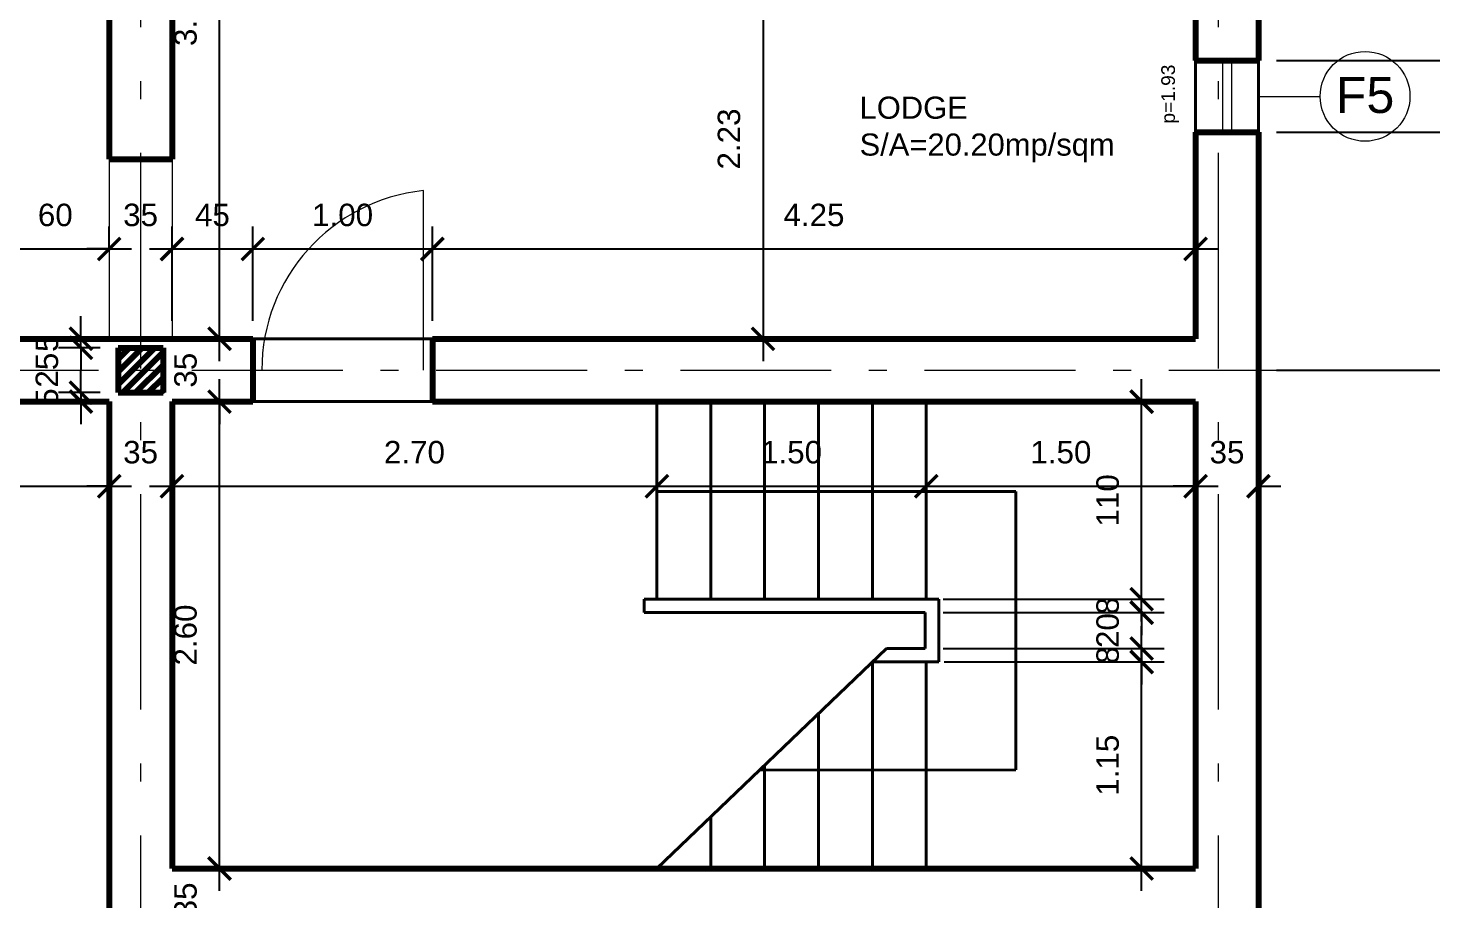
# Model space of a CAD drawing. Header units: inches. Extents: x 12.8 to 66.6, y 2.1 to 46.7.
# Drawn here: x 54.24 to 62.06, y 36.32 to 41.18 of the extents above; entities that cross this region are included whole.
import ezdxf

# ---------------------------------------------------------------- set-up
doc = ezdxf.new("R2010")
doc.units = ezdxf.units.IN
doc.header["$MEASUREMENT"] = 0
doc.linetypes.add('ACAD_ISO10W100', pattern=[18, 12, -3, 0, -3])
for name, color, linetype, lineweight in [('axes', 40, 'ACAD_ISO10W100', 20), ('cote', 252, 'Continuous', 20), ('stairs', 10, 'Continuous', 40), ('walls', 160, 'Continuous', 80), ('windows ext', 151, 'Continuous', 40), ('windows&doors', 80, 'Continuous', 20)]:
    doc.layers.add(name, color=color, linetype=linetype, lineweight=lineweight)
doc.styles.get("Standard").update_dxf_attribs({"font": 'arial.ttf'})
doc.dimstyles.new('1_50_centimeters', dxfattribs={"dimscale": 50, "dimtxt": 0.0025, "dimasz": 0.0025, "dimexe": 0.0025, "dimexo": 0.002, "dimgap": 0.0025, "dimtad": 1, "dimdec": 0, "dimlfac": 100, "dimzin": 0, "dimdsep": 46, "dimtxsty": 'Standard', "dimblk": 'ARCHTICK', "dimcen": 0.002, "dimdle": 0.0025, "dimadec": 0, "dimazin": 0, "dimtfac": 1, "dimtdec": 0, "dimtix": 1, "dimtofl": 0, "dimtmove": 0, "dimatfit": 3, "dimldrblk": 'ARCHTICK', "dimfxl": 1, "dimfxlon": 1, "dimtolj": 1, "dimtzin": 0, "dimarcsym": 0})
doc.dimstyles.new('1_50_meters', dxfattribs={"dimscale": 50, "dimtxt": 0.0025, "dimasz": 0.0025, "dimexe": 0.0025, "dimexo": 0.002, "dimgap": 0.0025, "dimtad": 1, "dimzin": 0, "dimdsep": 46, "dimtxsty": 'Standard', "dimblk": 'ARCHTICK', "dimcen": 0.002, "dimdle": 0.0025, "dimadec": 0, "dimazin": 0, "dimtfac": 1, "dimtofl": 0, "dimtmove": 0, "dimatfit": 3, "dimldrblk": 'ARCHTICK', "dimfxl": 1, "dimfxlon": 1, "dimtolj": 1, "dimtzin": 0, "dimarcsym": 0})

# ---------------------------------------------------------------- blocks, each defined once
blk = doc.blocks.new('_ArchTick')
at = {"color": 0, "linetype": 'ByBlock', "const_width": 0.15}
blk.add_lwpolyline([(-0.5, -0.5), (0.5, 0.5)], dxfattribs=at)
blk = doc.blocks.new('*D658')
at = {"layer": 'cote', "color": 0, "lineweight": -2, "ltscale": 0.1, "transparency": 16777216}
for p, q in [((63.0926, 43.5243), (63.0926, 36.0243)), ((61.196, 43.3993), (63.2176, 43.3993)), ((61.196, 36.1493), (63.2176, 36.1493))]:
    blk.add_line(p, q, dxfattribs=at)
at = {"layer": 'Defpoints', "color": 0, "ltscale": 0.1, "transparency": 16777216}
for p in [(61.096, 43.3993), (61.096, 36.1493), (63.0926, 36.1493)]:
    blk.add_point(p, dxfattribs=at)
at = {"layer": 'cote', "color": 0, "lineweight": -2, "ltscale": 0.1, "transparency": 16777216, "xscale": 0.125, "yscale": 0.125, "zscale": 0.125}
for p, rotation in [((63.0926, 43.3993), 90), ((63.0926, 36.1493), 270)]:
    blk.add_blockref('_ArchTick', p, dxfattribs=dict(at, rotation=rotation))
at = {"layer": 'cote', "color": 0, "ltscale": 0.1, "transparency": 16777216, "insert": (62.9038, 39.7743), "char_height": 0.125, "attachment_point": 5, "rotation": 90}
blk.add_mtext('\\A1;7.25', dxfattribs=at)
blk = doc.blocks.new('*D614')
at = {"layer": 'cote', "color": 0, "lineweight": -2, "ltscale": 0.1, "transparency": 16777216}
for p, q in [((62.7851, 39.3993), (62.7851, 35.2493)), ((61.196, 39.2743), (62.9101, 39.2743)), ((61.196, 35.3743), (62.9101, 35.3743))]:
    blk.add_line(p, q, dxfattribs=at)
at = {"layer": 'Defpoints', "color": 0, "ltscale": 0.1, "transparency": 16777216}
for p in [(61.096, 39.2743), (61.096, 35.3743), (62.7851, 35.3743)]:
    blk.add_point(p, dxfattribs=at)
at = {"layer": 'cote', "color": 0, "lineweight": -2, "ltscale": 0.1, "transparency": 16777216, "xscale": 0.125, "yscale": 0.125, "zscale": 0.125}
for p, rotation in [((62.7851, 39.2743), 90), ((62.7851, 35.3743), 270)]:
    blk.add_blockref('_ArchTick', p, dxfattribs=dict(at, rotation=rotation))
at = {"layer": 'cote', "color": 0, "ltscale": 0.1, "transparency": 16777216, "insert": (62.5962, 37.3243), "char_height": 0.125, "attachment_point": 5, "rotation": 90}
blk.add_mtext('\\A1;3.90', dxfattribs=at)
blk = doc.blocks.new('*D662')
at = {"layer": 'cote', "color": 0, "lineweight": -2, "ltscale": 0.1, "transparency": 16777216}
for p, q in [((62.496, 42.6243), (62.496, 40.8743)), ((61.196, 42.4993), (62.621, 42.4993)), ((61.196, 40.9993), (62.621, 40.9993))]:
    blk.add_line(p, q, dxfattribs=at)
at = {"layer": 'Defpoints', "color": 0, "ltscale": 0.1, "transparency": 16777216}
for p in [(61.096, 42.4993), (61.096, 40.9993), (62.496, 40.9993)]:
    blk.add_point(p, dxfattribs=at)
at = {"layer": 'cote', "color": 0, "lineweight": -2, "ltscale": 0.1, "transparency": 16777216, "xscale": 0.125, "yscale": 0.125, "zscale": 0.125}
for p, rotation in [((62.496, 42.4993), 90), ((62.496, 40.9993), 270)]:
    blk.add_blockref('_ArchTick', p, dxfattribs=dict(at, rotation=rotation))
at = {"layer": 'cote', "color": 0, "ltscale": 0.1, "transparency": 16777216, "insert": (62.3072, 41.7493), "char_height": 0.125, "attachment_point": 5, "rotation": 90}
blk.add_mtext('\\A1;1.50', dxfattribs=at)
blk = doc.blocks.new('*D663')
at = {"layer": 'cote', "color": 0, "lineweight": -2, "ltscale": 0.1, "transparency": 16777216}
for p, q in [((62.496, 40.9993), (62.496, 41.1243)), ((61.196, 40.9993), (62.621, 40.9993)), ((61.196, 40.5993), (62.621, 40.5993)), ((62.496, 40.5993), (62.496, 40.4743))]:
    blk.add_line(p, q, dxfattribs=at)
at = {"layer": 'Defpoints', "color": 0, "ltscale": 0.1, "transparency": 16777216}
for p in [(61.096, 40.9993), (61.096, 40.5993), (62.496, 40.5993)]:
    blk.add_point(p, dxfattribs=at)
at = {"layer": 'cote', "color": 0, "lineweight": -2, "ltscale": 0.1, "transparency": 16777216, "xscale": 0.125, "yscale": 0.125, "zscale": 0.125}
for p, rotation in [((62.496, 40.9993), 270), ((62.496, 40.5993), 90)]:
    blk.add_blockref('_ArchTick', p, dxfattribs=dict(at, rotation=rotation))
at = {"layer": 'cote', "color": 0, "ltscale": 0.1, "transparency": 16777216, "char_height": 0.125, "attachment_point": 5, "rotation": 90}
for s, insert in [('\\A1;40', (62.3072, 40.7993)), ('\\A1;20', (62.6848, 40.7993))]:
    blk.add_mtext(s, dxfattribs=dict(at, insert=insert))
blk = doc.blocks.new('*D664')
at = {"layer": 'cote', "color": 0, "lineweight": -2, "ltscale": 0.1, "transparency": 16777216}
for p, q in [((62.4893, 40.7243), (62.4893, 36.0243)), ((61.196, 40.5993), (62.6143, 40.5993)), ((61.196, 36.1493), (62.6143, 36.1493))]:
    blk.add_line(p, q, dxfattribs=at)
at = {"layer": 'Defpoints', "color": 0, "ltscale": 0.1, "transparency": 16777216}
for p in [(61.096, 40.5993), (61.096, 36.1493), (62.4893, 36.1493)]:
    blk.add_point(p, dxfattribs=at)
at = {"layer": 'cote', "color": 0, "lineweight": -2, "ltscale": 0.1, "transparency": 16777216, "xscale": 0.125, "yscale": 0.125, "zscale": 0.125}
for p, rotation in [((62.4893, 40.5993), 90), ((62.4893, 36.1493), 270)]:
    blk.add_blockref('_ArchTick', p, dxfattribs=dict(at, rotation=rotation))
at = {"layer": 'cote', "color": 0, "ltscale": 0.1, "transparency": 16777216, "insert": (62.3007, 38.3743), "char_height": 0.125, "attachment_point": 5, "rotation": 90}
blk.add_mtext('\\A1;4.45', dxfattribs=at)
blk = doc.blocks.new('*D616')
at = {"layer": 'cote', "color": 0, "lineweight": -2, "ltscale": 0.1, "transparency": 16777216}
for p, q in [((62.796, 43.2993), (62.796, 39.1493)), ((61.196, 43.1743), (62.921, 43.1743)), ((61.196, 39.2743), (62.921, 39.2743))]:
    blk.add_line(p, q, dxfattribs=at)
at = {"layer": 'Defpoints', "color": 0, "ltscale": 0.1, "transparency": 16777216}
for p in [(61.096, 43.1743), (61.096, 39.2743), (62.796, 39.2743)]:
    blk.add_point(p, dxfattribs=at)
at = {"layer": 'cote', "color": 0, "lineweight": -2, "ltscale": 0.1, "transparency": 16777216, "xscale": 0.125, "yscale": 0.125, "zscale": 0.125}
for p, rotation in [((62.796, 43.1743), 90), ((62.796, 39.2743), 270)]:
    blk.add_blockref('_ArchTick', p, dxfattribs=dict(at, rotation=rotation))
at = {"layer": 'cote', "color": 0, "ltscale": 0.1, "transparency": 16777216, "insert": (62.6071, 41.2243), "char_height": 0.125, "attachment_point": 5, "rotation": 90}
blk.add_mtext('\\A1;3.90', dxfattribs=at)
blk = doc.blocks.new('*D624')
at = {"layer": 'cote', "color": 0, "lineweight": -2, "ltscale": 0.1, "transparency": 16777216}
for p, q in [((54.096, 39.9493), (54.096, 40.0743)), ((54.696, 39.9493), (54.696, 40.0743)), ((53.971, 39.9493), (54.821, 39.9493))]:
    blk.add_line(p, q, dxfattribs=at)
at = {"layer": 'Defpoints', "color": 0, "ltscale": 0.1, "transparency": 16777216}
for p in [(54.096, 39.9418), (54.696, 39.9493), (54.696, 39.9493)]:
    blk.add_point(p, dxfattribs=at)
at = {"layer": 'cote', "color": 0, "lineweight": -2, "ltscale": 0.1, "transparency": 16777216, "xscale": 0.125, "yscale": 0.125, "zscale": 0.125, "rotation": 180}
blk.add_blockref('_ArchTick', (54.096, 39.9493), dxfattribs=at)
at = {"layer": 'cote', "color": 0, "lineweight": -2, "ltscale": 0.1, "transparency": 16777216, "xscale": 0.125, "yscale": 0.125, "zscale": 0.125}
blk.add_blockref('_ArchTick', (54.696, 39.9493), dxfattribs=at)
at = {"layer": 'cote', "color": 0, "ltscale": 0.1, "transparency": 16777216, "insert": (54.396, 40.1381), "char_height": 0.125, "attachment_point": 5}
blk.add_mtext('\\A1;60', dxfattribs=at)
blk = doc.blocks.new('*D625')
at = {"layer": 'cote', "color": 0, "lineweight": -2, "ltscale": 0.1, "transparency": 16777216}
for p, q in [((54.696, 39.9493), (54.696, 40.0743)), ((55.046, 39.9493), (55.046, 40.0743)), ((54.696, 39.9493), (54.571, 39.9493)), ((55.046, 39.9493), (55.171, 39.9493))]:
    blk.add_line(p, q, dxfattribs=at)
at = {"layer": 'Defpoints', "color": 0, "ltscale": 0.1, "transparency": 16777216}
for p in [(54.696, 39.9493), (55.046, 39.9493), (55.046, 39.9493)]:
    blk.add_point(p, dxfattribs=at)
at = {"layer": 'cote', "color": 0, "lineweight": -2, "ltscale": 0.1, "transparency": 16777216, "xscale": 0.125, "yscale": 0.125, "zscale": 0.125}
blk.add_blockref('_ArchTick', (54.696, 39.9493), dxfattribs=at)
at = {"layer": 'cote', "color": 0, "lineweight": -2, "ltscale": 0.1, "transparency": 16777216, "xscale": 0.125, "yscale": 0.125, "zscale": 0.125, "rotation": 180}
blk.add_blockref('_ArchTick', (55.046, 39.9493), dxfattribs=at)
at = {"layer": 'cote', "color": 0, "ltscale": 0.1, "transparency": 16777216, "insert": (54.871, 40.1382), "char_height": 0.125, "attachment_point": 5}
blk.add_mtext('\\A1;35', dxfattribs=at)
blk = doc.blocks.new('*D626')
at = {"layer": 'cote', "color": 0, "lineweight": -2, "ltscale": 0.1, "transparency": 16777216}
for p, q in [((55.046, 39.5493), (55.046, 40.0743)), ((55.496, 39.5493), (55.496, 40.0743)), ((54.921, 39.9493), (55.621, 39.9493))]:
    blk.add_line(p, q, dxfattribs=at)
at = {"layer": 'Defpoints', "color": 0, "ltscale": 0.1, "transparency": 16777216}
for p in [(55.496, 39.9493), (55.046, 39.4493), (55.496, 39.4493)]:
    blk.add_point(p, dxfattribs=at)
at = {"layer": 'cote', "color": 0, "lineweight": -2, "ltscale": 0.1, "transparency": 16777216, "xscale": 0.125, "yscale": 0.125, "zscale": 0.125, "rotation": 180}
blk.add_blockref('_ArchTick', (55.046, 39.9493), dxfattribs=at)
at = {"layer": 'cote', "color": 0, "lineweight": -2, "ltscale": 0.1, "transparency": 16777216, "xscale": 0.125, "yscale": 0.125, "zscale": 0.125}
blk.add_blockref('_ArchTick', (55.496, 39.9493), dxfattribs=at)
at = {"layer": 'cote', "color": 0, "ltscale": 0.1, "transparency": 16777216, "insert": (55.271, 40.1379), "char_height": 0.125, "attachment_point": 5}
blk.add_mtext('\\A1;45', dxfattribs=at)
blk = doc.blocks.new('*D627')
at = {"layer": 'cote', "color": 0, "lineweight": -2, "ltscale": 0.1, "transparency": 16777216}
for p, q in [((55.496, 39.5493), (55.496, 40.0743)), ((56.496, 39.5493), (56.496, 40.0743)), ((55.371, 39.9493), (56.621, 39.9493))]:
    blk.add_line(p, q, dxfattribs=at)
at = {"layer": 'Defpoints', "color": 0, "ltscale": 0.1, "transparency": 16777216}
for p in [(56.496, 39.9493), (55.496, 39.4493), (56.496, 39.4493)]:
    blk.add_point(p, dxfattribs=at)
at = {"layer": 'cote', "color": 0, "lineweight": -2, "ltscale": 0.1, "transparency": 16777216, "xscale": 0.125, "yscale": 0.125, "zscale": 0.125, "rotation": 180}
blk.add_blockref('_ArchTick', (55.496, 39.9493), dxfattribs=at)
at = {"layer": 'cote', "color": 0, "lineweight": -2, "ltscale": 0.1, "transparency": 16777216, "xscale": 0.125, "yscale": 0.125, "zscale": 0.125}
blk.add_blockref('_ArchTick', (56.496, 39.9493), dxfattribs=at)
at = {"layer": 'cote', "color": 0, "ltscale": 0.1, "transparency": 16777216, "insert": (55.996, 40.1381), "char_height": 0.125, "attachment_point": 5}
blk.add_mtext('\\A1;1.00', dxfattribs=at)
blk = doc.blocks.new('*D628')
at = {"layer": 'cote', "color": 0, "lineweight": -2, "ltscale": 0.1, "transparency": 16777216}
for p, q in [((56.496, 39.5493), (56.496, 40.0743)), ((60.746, 39.5493), (60.746, 40.0743)), ((56.371, 39.9493), (60.871, 39.9493))]:
    blk.add_line(p, q, dxfattribs=at)
at = {"layer": 'Defpoints', "color": 0, "ltscale": 0.1, "transparency": 16777216}
for p in [(60.746, 39.9493), (56.496, 39.4493), (60.746, 39.4493)]:
    blk.add_point(p, dxfattribs=at)
at = {"layer": 'cote', "color": 0, "lineweight": -2, "ltscale": 0.1, "transparency": 16777216, "xscale": 0.125, "yscale": 0.125, "zscale": 0.125, "rotation": 180}
blk.add_blockref('_ArchTick', (56.496, 39.9493), dxfattribs=at)
at = {"layer": 'cote', "color": 0, "lineweight": -2, "ltscale": 0.1, "transparency": 16777216, "xscale": 0.125, "yscale": 0.125, "zscale": 0.125}
blk.add_blockref('_ArchTick', (60.746, 39.9493), dxfattribs=at)
at = {"layer": 'cote', "color": 0, "ltscale": 0.1, "transparency": 16777216, "insert": (58.621, 40.1381), "char_height": 0.125, "attachment_point": 5}
blk.add_mtext('\\A1;4.25', dxfattribs=at)
blk = doc.blocks.new('*D631')
at = {"layer": 'cote', "color": 0, "lineweight": -2, "ltscale": 0.1, "transparency": 16777216}
for p, q in [((49.496, 38.628), (49.496, 38.753)), ((54.696, 38.628), (54.696, 38.753)), ((49.371, 38.628), (54.821, 38.628))]:
    blk.add_line(p, q, dxfattribs=at)
at = {"layer": 'Defpoints', "color": 0, "ltscale": 0.1, "transparency": 16777216}
for p in [(49.496, 38.628), (54.696, 38.628), (54.696, 38.628)]:
    blk.add_point(p, dxfattribs=at)
at = {"layer": 'cote', "color": 0, "lineweight": -2, "ltscale": 0.1, "transparency": 16777216, "xscale": 0.125, "yscale": 0.125, "zscale": 0.125, "rotation": 180}
blk.add_blockref('_ArchTick', (49.496, 38.628), dxfattribs=at)
at = {"layer": 'cote', "color": 0, "lineweight": -2, "ltscale": 0.1, "transparency": 16777216, "xscale": 0.125, "yscale": 0.125, "zscale": 0.125}
blk.add_blockref('_ArchTick', (54.696, 38.628), dxfattribs=at)
at = {"layer": 'cote', "color": 0, "ltscale": 0.1, "transparency": 16777216, "insert": (52.096, 38.8169), "char_height": 0.125, "attachment_point": 5}
blk.add_mtext('\\A1;5.20', dxfattribs=at)
blk = doc.blocks.new('*D632')
at = {"layer": 'cote', "color": 0, "lineweight": -2, "ltscale": 0.1, "transparency": 16777216}
for p, q in [((54.696, 38.628), (54.696, 38.753)), ((55.046, 38.628), (55.046, 38.753)), ((54.696, 38.628), (54.571, 38.628)), ((55.046, 38.628), (55.171, 38.628))]:
    blk.add_line(p, q, dxfattribs=at)
at = {"layer": 'Defpoints', "color": 0, "ltscale": 0.1, "transparency": 16777216}
for p in [(54.696, 38.628), (55.046, 38.628), (55.046, 38.628)]:
    blk.add_point(p, dxfattribs=at)
at = {"layer": 'cote', "color": 0, "lineweight": -2, "ltscale": 0.1, "transparency": 16777216, "xscale": 0.125, "yscale": 0.125, "zscale": 0.125}
blk.add_blockref('_ArchTick', (54.696, 38.628), dxfattribs=at)
at = {"layer": 'cote', "color": 0, "lineweight": -2, "ltscale": 0.1, "transparency": 16777216, "xscale": 0.125, "yscale": 0.125, "zscale": 0.125, "rotation": 180}
blk.add_blockref('_ArchTick', (55.046, 38.628), dxfattribs=at)
at = {"layer": 'cote', "color": 0, "ltscale": 0.1, "transparency": 16777216, "insert": (54.871, 38.8169), "char_height": 0.125, "attachment_point": 5}
blk.add_mtext('\\A1;35', dxfattribs=at)
blk = doc.blocks.new('*D633')
at = {"layer": 'cote', "color": 0, "lineweight": -2, "ltscale": 0.1, "transparency": 16777216}
for p, q in [((55.046, 38.628), (55.046, 38.753)), ((57.746, 38.628), (57.746, 38.753)), ((54.921, 38.628), (57.871, 38.628))]:
    blk.add_line(p, q, dxfattribs=at)
at = {"layer": 'Defpoints', "color": 0, "ltscale": 0.1, "transparency": 16777216}
for p in [(55.046, 38.628), (57.746, 38.628), (57.746, 38.628)]:
    blk.add_point(p, dxfattribs=at)
at = {"layer": 'cote', "color": 0, "lineweight": -2, "ltscale": 0.1, "transparency": 16777216, "xscale": 0.125, "yscale": 0.125, "zscale": 0.125, "rotation": 180}
blk.add_blockref('_ArchTick', (55.046, 38.628), dxfattribs=at)
at = {"layer": 'cote', "color": 0, "lineweight": -2, "ltscale": 0.1, "transparency": 16777216, "xscale": 0.125, "yscale": 0.125, "zscale": 0.125}
blk.add_blockref('_ArchTick', (57.746, 38.628), dxfattribs=at)
at = {"layer": 'cote', "color": 0, "ltscale": 0.1, "transparency": 16777216, "insert": (56.396, 38.8169), "char_height": 0.125, "attachment_point": 5}
blk.add_mtext('\\A1;2.70', dxfattribs=at)
blk = doc.blocks.new('*D634')
at = {"layer": 'cote', "color": 0, "lineweight": -2, "ltscale": 0.1, "transparency": 16777216}
for p, q in [((57.746, 38.628), (57.746, 38.753)), ((59.246, 38.628), (59.246, 38.753)), ((57.621, 38.628), (59.371, 38.628))]:
    blk.add_line(p, q, dxfattribs=at)
at = {"layer": 'Defpoints', "color": 0, "ltscale": 0.1, "transparency": 16777216}
for p in [(57.746, 38.628), (59.246, 38.628), (59.246, 38.628)]:
    blk.add_point(p, dxfattribs=at)
at = {"layer": 'cote', "color": 0, "lineweight": -2, "ltscale": 0.1, "transparency": 16777216, "xscale": 0.125, "yscale": 0.125, "zscale": 0.125, "rotation": 180}
blk.add_blockref('_ArchTick', (57.746, 38.628), dxfattribs=at)
at = {"layer": 'cote', "color": 0, "lineweight": -2, "ltscale": 0.1, "transparency": 16777216, "xscale": 0.125, "yscale": 0.125, "zscale": 0.125}
blk.add_blockref('_ArchTick', (59.246, 38.628), dxfattribs=at)
at = {"layer": 'cote', "color": 0, "ltscale": 0.1, "transparency": 16777216, "insert": (58.496, 38.8169), "char_height": 0.125, "attachment_point": 5}
blk.add_mtext('\\A1;1.50', dxfattribs=at)
blk = doc.blocks.new('*D635')
at = {"layer": 'cote', "color": 0, "lineweight": -2, "ltscale": 0.1, "transparency": 16777216}
for p, q in [((59.246, 38.628), (59.246, 38.753)), ((60.746, 38.628), (60.746, 38.753)), ((59.121, 38.628), (60.871, 38.628))]:
    blk.add_line(p, q, dxfattribs=at)
at = {"layer": 'Defpoints', "color": 0, "ltscale": 0.1, "transparency": 16777216}
for p in [(59.246, 38.628), (60.746, 38.628), (60.746, 38.628)]:
    blk.add_point(p, dxfattribs=at)
at = {"layer": 'cote', "color": 0, "lineweight": -2, "ltscale": 0.1, "transparency": 16777216, "xscale": 0.125, "yscale": 0.125, "zscale": 0.125, "rotation": 180}
blk.add_blockref('_ArchTick', (59.246, 38.628), dxfattribs=at)
at = {"layer": 'cote', "color": 0, "lineweight": -2, "ltscale": 0.1, "transparency": 16777216, "xscale": 0.125, "yscale": 0.125, "zscale": 0.125}
blk.add_blockref('_ArchTick', (60.746, 38.628), dxfattribs=at)
at = {"layer": 'cote', "color": 0, "ltscale": 0.1, "transparency": 16777216, "insert": (59.996, 38.8169), "char_height": 0.125, "attachment_point": 5}
blk.add_mtext('\\A1;1.50', dxfattribs=at)
blk = doc.blocks.new('*D636')
at = {"layer": 'cote', "color": 0, "lineweight": -2, "ltscale": 0.1, "transparency": 16777216}
for p, q in [((60.746, 38.628), (60.746, 38.753)), ((61.096, 38.628), (61.096, 38.753)), ((60.746, 38.628), (60.621, 38.628)), ((61.096, 38.628), (61.221, 38.628))]:
    blk.add_line(p, q, dxfattribs=at)
at = {"layer": 'Defpoints', "color": 0, "ltscale": 0.1, "transparency": 16777216}
for p in [(60.746, 38.628), (61.096, 38.628), (61.096, 38.628)]:
    blk.add_point(p, dxfattribs=at)
at = {"layer": 'cote', "color": 0, "lineweight": -2, "ltscale": 0.1, "transparency": 16777216, "xscale": 0.125, "yscale": 0.125, "zscale": 0.125}
blk.add_blockref('_ArchTick', (60.746, 38.628), dxfattribs=at)
at = {"layer": 'cote', "color": 0, "lineweight": -2, "ltscale": 0.1, "transparency": 16777216, "xscale": 0.125, "yscale": 0.125, "zscale": 0.125, "rotation": 180}
blk.add_blockref('_ArchTick', (61.096, 38.628), dxfattribs=at)
at = {"layer": 'cote', "color": 0, "ltscale": 0.1, "transparency": 16777216, "insert": (60.921, 38.8169), "char_height": 0.125, "attachment_point": 5}
blk.add_mtext('\\A1;35', dxfattribs=at)
blk = doc.blocks.new('*D642')
at = {"layer": 'cote', "color": 0, "lineweight": -2, "ltscale": 0.1, "transparency": 16777216}
for p, q in [((55.3104, 36.4993), (55.3104, 36.6243)), ((55.146, 36.4993), (55.4354, 36.4993)), ((55.146, 36.1493), (55.4354, 36.1493)), ((55.3104, 36.1493), (55.3104, 36.0243))]:
    blk.add_line(p, q, dxfattribs=at)
at = {"layer": 'Defpoints', "color": 0, "ltscale": 0.1, "transparency": 16777216}
for p in [(55.046, 36.4993), (55.3104, 36.4993), (55.046, 36.1493)]:
    blk.add_point(p, dxfattribs=at)
at = {"layer": 'cote', "color": 0, "lineweight": -2, "ltscale": 0.1, "transparency": 16777216, "xscale": 0.125, "yscale": 0.125, "zscale": 0.125}
for p, rotation in [((55.3104, 36.4993), 270), ((55.3104, 36.1493), 90)]:
    blk.add_blockref('_ArchTick', p, dxfattribs=dict(at, rotation=rotation))
at = {"layer": 'cote', "color": 0, "ltscale": 0.1, "transparency": 16777216, "insert": (55.1216, 36.3243), "char_height": 0.125, "attachment_point": 5, "rotation": 90}
blk.add_mtext('\\A1;35', dxfattribs=at)
blk = doc.blocks.new('*D643')
at = {"layer": 'cote', "color": 0, "lineweight": -2, "ltscale": 0.1, "transparency": 16777216}
for p, q in [((55.3104, 36.3743), (55.3104, 39.2243)), ((55.3104, 39.0993), (55.4354, 39.0993)), ((55.3104, 36.4993), (55.4354, 36.4993))]:
    blk.add_line(p, q, dxfattribs=at)
at = {"layer": 'Defpoints', "color": 0, "ltscale": 0.1, "transparency": 16777216}
for p in [(55.271, 39.0993), (55.3104, 39.0993), (55.3104, 36.4993)]:
    blk.add_point(p, dxfattribs=at)
at = {"layer": 'cote', "color": 0, "lineweight": -2, "ltscale": 0.1, "transparency": 16777216, "xscale": 0.125, "yscale": 0.125, "zscale": 0.125}
for p, rotation in [((55.3104, 39.0993), 90), ((55.3104, 36.4993), 270)]:
    blk.add_blockref('_ArchTick', p, dxfattribs=dict(at, rotation=rotation))
at = {"layer": 'cote', "color": 0, "ltscale": 0.1, "transparency": 16777216, "insert": (55.1216, 37.7993), "char_height": 0.125, "attachment_point": 5, "rotation": 90}
blk.add_mtext('\\A1;2.60', dxfattribs=at)
blk = doc.blocks.new('*D644')
at = {"layer": 'cote', "color": 0, "lineweight": -2, "ltscale": 0.1, "transparency": 16777216}
for p, q in [((55.3104, 39.4493), (55.3104, 39.5743)), ((55.3104, 39.4493), (55.4354, 39.4493)), ((55.3104, 39.0993), (55.4354, 39.0993)), ((55.3104, 39.0993), (55.3104, 38.9743))]:
    blk.add_line(p, q, dxfattribs=at)
at = {"layer": 'Defpoints', "color": 0, "ltscale": 0.1, "transparency": 16777216}
for p in [(55.3104, 39.4493), (55.3104, 39.4493), (55.3104, 39.0993)]:
    blk.add_point(p, dxfattribs=at)
at = {"layer": 'cote', "color": 0, "lineweight": -2, "ltscale": 0.1, "transparency": 16777216, "xscale": 0.125, "yscale": 0.125, "zscale": 0.125}
for p, rotation in [((55.3104, 39.4493), 270), ((55.3104, 39.0993), 90)]:
    blk.add_blockref('_ArchTick', p, dxfattribs=dict(at, rotation=rotation))
at = {"layer": 'cote', "color": 0, "ltscale": 0.1, "transparency": 16777216, "insert": (55.1216, 39.2743), "char_height": 0.125, "attachment_point": 5, "rotation": 90}
blk.add_mtext('\\A1;35', dxfattribs=at)
blk = doc.blocks.new('*D645')
at = {"layer": 'cote', "color": 0, "lineweight": -2, "ltscale": 0.1, "transparency": 16777216}
for p, q in [((55.3104, 39.3243), (55.3104, 43.1743)), ((55.3104, 43.0493), (55.4354, 43.0493)), ((55.3104, 39.4493), (55.4354, 39.4493))]:
    blk.add_line(p, q, dxfattribs=at)
at = {"layer": 'Defpoints', "color": 0, "ltscale": 0.1, "transparency": 16777216}
for p in [(55.3104, 43.0493), (55.3104, 43.0493), (55.3104, 39.4493)]:
    blk.add_point(p, dxfattribs=at)
at = {"layer": 'cote', "color": 0, "lineweight": -2, "ltscale": 0.1, "transparency": 16777216, "xscale": 0.125, "yscale": 0.125, "zscale": 0.125}
for p, rotation in [((55.3104, 43.0493), 90), ((55.3104, 39.4493), 270)]:
    blk.add_blockref('_ArchTick', p, dxfattribs=dict(at, rotation=rotation))
at = {"layer": 'cote', "color": 0, "ltscale": 0.1, "transparency": 16777216, "insert": (55.1216, 41.2493), "char_height": 0.125, "attachment_point": 5, "rotation": 90}
blk.add_mtext('\\A1;3.60', dxfattribs=at)
blk = doc.blocks.new('*D647')
at = {"layer": 'cote', "color": 0, "lineweight": -2, "ltscale": 0.1, "transparency": 16777216}
for p, q in [((58.3372, 41.7993), (58.3372, 39.3243)), ((57.721, 41.6743), (58.4622, 41.6743)), ((57.721, 39.4493), (58.4622, 39.4493))]:
    blk.add_line(p, q, dxfattribs=at)
at = {"layer": 'Defpoints', "color": 0, "ltscale": 0.1, "transparency": 16777216}
for p in [(57.621, 41.6743), (57.621, 39.4493), (58.3372, 39.4493)]:
    blk.add_point(p, dxfattribs=at)
at = {"layer": 'cote', "color": 0, "lineweight": -2, "ltscale": 0.1, "transparency": 16777216, "xscale": 0.125, "yscale": 0.125, "zscale": 0.125}
for p, rotation in [((58.3372, 41.6743), 90), ((58.3372, 39.4493), 270)]:
    blk.add_blockref('_ArchTick', p, dxfattribs=dict(at, rotation=rotation))
at = {"layer": 'cote', "color": 0, "ltscale": 0.1, "transparency": 16777216, "insert": (58.1483, 40.5618), "char_height": 0.125, "attachment_point": 5, "rotation": 90}
blk.add_mtext('\\A1;2.23', dxfattribs=at)
blk = doc.blocks.new('*D651')
at = {"layer": 'cote', "color": 0, "lineweight": -2, "ltscale": 0.1, "transparency": 16777216}
for p, q in [((60.4457, 36.3743), (60.4457, 37.7743)), ((59.346, 37.6493), (60.5707, 37.6493)), ((59.346, 36.4993), (60.5707, 36.4993))]:
    blk.add_line(p, q, dxfattribs=at)
at = {"layer": 'Defpoints', "color": 0, "ltscale": 0.1, "transparency": 16777216}
for p in [(59.246, 37.6493), (60.4457, 37.6493), (59.246, 36.4993)]:
    blk.add_point(p, dxfattribs=at)
at = {"layer": 'cote', "color": 0, "lineweight": -2, "ltscale": 0.1, "transparency": 16777216, "xscale": 0.125, "yscale": 0.125, "zscale": 0.125}
for p, rotation in [((60.4457, 37.6493), 90), ((60.4457, 36.4993), 270)]:
    blk.add_blockref('_ArchTick', p, dxfattribs=dict(at, rotation=rotation))
at = {"layer": 'cote', "color": 0, "ltscale": 0.1, "transparency": 16777216, "insert": (60.2569, 37.0743), "char_height": 0.125, "attachment_point": 5, "rotation": 90}
blk.add_mtext('\\A1;1.15', dxfattribs=at)
blk = doc.blocks.new('*D612')
at = {"layer": 'cote', "color": 0, "lineweight": -2, "ltscale": 0.1, "transparency": 16777216}
for p, q in [((60.4457, 37.7243), (60.4457, 37.8493)), ((59.346, 37.7243), (60.5707, 37.7243)), ((59.346, 37.6493), (60.5707, 37.6493)), ((60.4457, 37.6493), (60.4457, 37.5243))]:
    blk.add_line(p, q, dxfattribs=at)
at = {"layer": 'Defpoints', "color": 0, "ltscale": 0.1, "transparency": 16777216}
for p in [(59.246, 37.7243), (60.4457, 37.7243), (59.246, 37.6493)]:
    blk.add_point(p, dxfattribs=at)
at = {"layer": 'cote', "color": 0, "lineweight": -2, "ltscale": 0.1, "transparency": 16777216, "xscale": 0.125, "yscale": 0.125, "zscale": 0.125}
for p, rotation in [((60.4457, 37.7243), 270), ((60.4457, 37.6493), 90)]:
    blk.add_blockref('_ArchTick', p, dxfattribs=dict(at, rotation=rotation))
at = {"layer": 'cote', "color": 0, "ltscale": 0.1, "transparency": 16777216, "insert": (60.2569, 37.6868), "char_height": 0.125, "attachment_point": 5, "rotation": 90}
blk.add_mtext('\\A1;8', dxfattribs=at)
blk = doc.blocks.new('*D652')
at = {"layer": 'cote', "color": 0, "lineweight": -2, "ltscale": 0.1, "transparency": 16777216}
for p, q in [((60.4457, 37.9243), (60.4457, 38.0493)), ((59.341, 37.9243), (60.5707, 37.9243)), ((59.341, 37.7243), (60.5707, 37.7243)), ((60.4457, 37.7243), (60.4457, 37.5993))]:
    blk.add_line(p, q, dxfattribs=at)
at = {"layer": 'Defpoints', "color": 0, "ltscale": 0.1, "transparency": 16777216}
for p in [(59.241, 37.9243), (60.4457, 37.9243), (59.241, 37.7243)]:
    blk.add_point(p, dxfattribs=at)
at = {"layer": 'cote', "color": 0, "lineweight": -2, "ltscale": 0.1, "transparency": 16777216, "xscale": 0.125, "yscale": 0.125, "zscale": 0.125}
for p, rotation in [((60.4457, 37.9243), 270), ((60.4457, 37.7243), 90)]:
    blk.add_blockref('_ArchTick', p, dxfattribs=dict(at, rotation=rotation))
at = {"layer": 'cote', "color": 0, "ltscale": 0.1, "transparency": 16777216, "insert": (60.2569, 37.8243), "char_height": 0.125, "attachment_point": 5, "rotation": 90}
blk.add_mtext('\\A1;20', dxfattribs=at)
blk = doc.blocks.new('*D653')
at = {"layer": 'cote', "color": 0, "lineweight": -2, "ltscale": 0.1, "transparency": 16777216}
for p, q in [((60.4457, 37.9993), (60.4457, 38.1243)), ((59.341, 37.9993), (60.5707, 37.9993)), ((59.341, 37.9243), (60.5707, 37.9243)), ((60.4457, 37.9243), (60.4457, 37.7993))]:
    blk.add_line(p, q, dxfattribs=at)
at = {"layer": 'Defpoints', "color": 0, "ltscale": 0.1, "transparency": 16777216}
for p in [(59.241, 37.9993), (60.4457, 37.9993), (59.241, 37.9243)]:
    blk.add_point(p, dxfattribs=at)
at = {"layer": 'cote', "color": 0, "lineweight": -2, "ltscale": 0.1, "transparency": 16777216, "xscale": 0.125, "yscale": 0.125, "zscale": 0.125}
for p, rotation in [((60.4457, 37.9993), 270), ((60.4457, 37.9243), 90)]:
    blk.add_blockref('_ArchTick', p, dxfattribs=dict(at, rotation=rotation))
at = {"layer": 'cote', "color": 0, "ltscale": 0.1, "transparency": 16777216, "insert": (60.2569, 37.9618), "char_height": 0.125, "attachment_point": 5, "rotation": 90}
blk.add_mtext('\\A1;8', dxfattribs=at)
blk = doc.blocks.new('*D654')
at = {"layer": 'cote', "color": 0, "lineweight": -2, "ltscale": 0.1, "transparency": 16777216}
for p, q in [((60.4457, 37.8743), (60.4457, 39.2243)), ((59.346, 39.0993), (60.5707, 39.0993)), ((59.341, 37.9993), (60.5707, 37.9993))]:
    blk.add_line(p, q, dxfattribs=at)
at = {"layer": 'Defpoints', "color": 0, "ltscale": 0.1, "transparency": 16777216}
for p in [(59.246, 39.0993), (60.4457, 39.0993), (59.241, 37.9993)]:
    blk.add_point(p, dxfattribs=at)
at = {"layer": 'cote', "color": 0, "lineweight": -2, "ltscale": 0.1, "transparency": 16777216, "xscale": 0.125, "yscale": 0.125, "zscale": 0.125}
for p, rotation in [((60.4457, 39.0993), 90), ((60.4457, 37.9993), 270)]:
    blk.add_blockref('_ArchTick', p, dxfattribs=dict(at, rotation=rotation))
at = {"layer": 'cote', "color": 0, "ltscale": 0.1, "transparency": 16777216, "insert": (60.2569, 38.5493), "char_height": 0.125, "attachment_point": 5, "rotation": 90}
blk.add_mtext('\\A1;110', dxfattribs=at)
blk = doc.blocks.new('*D698')
at = {"layer": 'cote', "color": 0, "lineweight": -2, "ltscale": 0.1, "transparency": 16777216}
for p, q in [((54.5387, 39.1493), (54.5387, 39.2743)), ((54.646, 39.1493), (54.4137, 39.1493)), ((54.596, 39.0993), (54.4137, 39.0993)), ((54.5387, 39.0993), (54.5387, 38.9743))]:
    blk.add_line(p, q, dxfattribs=at)
at = {"layer": 'Defpoints', "color": 0, "ltscale": 0.1, "transparency": 16777216}
for p in [(54.5387, 39.1493), (54.696, 39.0993), (54.746, 39.1493)]:
    blk.add_point(p, dxfattribs=at)
at = {"layer": 'cote', "color": 0, "lineweight": -2, "ltscale": 0.1, "transparency": 16777216, "xscale": 0.125, "yscale": 0.125, "zscale": 0.125}
for p, rotation in [((54.5387, 39.1493), 270), ((54.5387, 39.0993), 90)]:
    blk.add_blockref('_ArchTick', p, dxfattribs=dict(at, rotation=rotation))
at = {"layer": 'cote', "color": 0, "ltscale": 0.1, "transparency": 16777216, "insert": (54.3501, 39.1243), "char_height": 0.125, "attachment_point": 5, "rotation": 90}
blk.add_mtext('\\A1;5', dxfattribs=at)
blk = doc.blocks.new('*D699')
at = {"layer": 'cote', "color": 0, "lineweight": -2, "ltscale": 0.1, "transparency": 16777216}
for p, q in [((54.5387, 39.3993), (54.5387, 39.5243)), ((54.646, 39.3993), (54.4137, 39.3993)), ((54.646, 39.1493), (54.4137, 39.1493)), ((54.5387, 39.1493), (54.5387, 39.0243))]:
    blk.add_line(p, q, dxfattribs=at)
at = {"layer": 'Defpoints', "color": 0, "ltscale": 0.1, "transparency": 16777216}
for p in [(54.5387, 39.3993), (54.746, 39.3993), (54.746, 39.1493)]:
    blk.add_point(p, dxfattribs=at)
at = {"layer": 'cote', "color": 0, "lineweight": -2, "ltscale": 0.1, "transparency": 16777216, "xscale": 0.125, "yscale": 0.125, "zscale": 0.125}
for p, rotation in [((54.5387, 39.3993), 270), ((54.5387, 39.1493), 90)]:
    blk.add_blockref('_ArchTick', p, dxfattribs=dict(at, rotation=rotation))
at = {"layer": 'cote', "color": 0, "ltscale": 0.1, "transparency": 16777216, "insert": (54.3498, 39.2743), "char_height": 0.125, "attachment_point": 5, "rotation": 90}
blk.add_mtext('\\A1;25', dxfattribs=at)
blk = doc.blocks.new('*D700')
at = {"layer": 'cote', "color": 0, "lineweight": -2, "ltscale": 0.1, "transparency": 16777216}
for p, q in [((54.5387, 39.4493), (54.5387, 39.5743)), ((54.646, 39.4493), (54.4137, 39.4493)), ((54.646, 39.3993), (54.4137, 39.3993)), ((54.5387, 39.3993), (54.5387, 39.2743))]:
    blk.add_line(p, q, dxfattribs=at)
at = {"layer": 'Defpoints', "color": 0, "ltscale": 0.1, "transparency": 16777216}
for p in [(54.5387, 39.4493), (54.746, 39.4493), (54.746, 39.3993)]:
    blk.add_point(p, dxfattribs=at)
at = {"layer": 'cote', "color": 0, "lineweight": -2, "ltscale": 0.1, "transparency": 16777216, "xscale": 0.125, "yscale": 0.125, "zscale": 0.125}
for p, rotation in [((54.5387, 39.4493), 270), ((54.5387, 39.3993), 90)]:
    blk.add_blockref('_ArchTick', p, dxfattribs=dict(at, rotation=rotation))
at = {"layer": 'cote', "color": 0, "ltscale": 0.1, "transparency": 16777216, "insert": (54.3501, 39.4243), "char_height": 0.125, "attachment_point": 5, "rotation": 90}
blk.add_mtext('\\A1;5', dxfattribs=at)

msp = doc.modelspace()

# ---------------------------------------------------------------- hatches: boundary and pattern name
at = {"layer": 'walls', "ltscale": 0.1}
h = msp.add_hatch(dxfattribs=at)
h.set_pattern_fill('ANSI31', color=256, scale=0.4)
h.set_pattern_definition([(45, (30.98242, 27.098325), (-0.03535534, 0.03535534), [])])
h.paths.add_polyline_path([(54.871, 43.29932), (54.746, 43.29932), (54.746, 43.17432), (54.871, 43.17432)])
h.paths.add_polyline_path([(54.996, 43.29932), (54.871, 43.29932), (54.871, 43.17432), (54.996, 43.17432)])
h.paths.add_polyline_path([(54.996, 43.17432), (54.871, 43.17432), (54.871, 43.04932), (54.996, 43.04932)])
h.paths.add_polyline_path([(54.871, 43.17432), (54.746, 43.17432), (54.746, 43.04932), (54.871, 43.04932)])
h.paths.add_polyline_path([(54.871, 39.27432), (54.746, 39.27432), (54.746, 39.14932), (54.871, 39.14932)])
h.paths.add_polyline_path([(54.996, 39.27432), (54.871, 39.27432), (54.871, 39.14932), (54.996, 39.14932)])
h.paths.add_polyline_path([(54.996, 39.39932), (54.871, 39.39932), (54.871, 39.27432), (54.996, 39.27432)])
h.paths.add_polyline_path([(54.871, 39.39932), (54.746, 39.39932), (54.746, 39.27432), (54.871, 39.27432)])

# ---------------------------------------------------------------- linework, layer by layer
at = {"layer": 'axes', "ltscale": 0.1}
for p, q in [((54.871, 46.18396), (54.871, 31.68396)), ((60.871, 46.18396), (60.871, 31.68396))]:
    msp.add_line(p, q, dxfattribs=at)
at = {"layer": 'axes', "ltscale": 0.07}
msp.add_line((44.27711, 39.27432), (64.6281, 39.27432), dxfattribs=at)
at = {"layer": 'cote', "ltscale": 0.1}
msp.add_line((61.096, 40.79932), (61.43985, 40.79932), dxfattribs=at)
msp.add_circle((61.68985, 40.79932), 0.25, dxfattribs=at)
at = {"layer": 'stairs', "ltscale": 0.1}
for p, q in [((57.746, 39.09932), (57.746, 37.99932)), ((58.046, 39.09932), (58.046, 37.99932)), ((58.346, 39.09932), (58.346, 37.99932)), ((58.646, 39.09932), (58.646, 37.99932)), ((58.946, 39.09932), (58.946, 37.99932)), ((59.246, 39.09932), (59.246, 37.99932)), ((57.746, 38.59932), (59.246, 38.59932)), ((59.246, 38.59932), (59.316, 38.59932)), ((59.246, 38.59932), (59.746, 38.59932)), ((59.746, 38.59932), (59.746, 37.64932)), ((57.676, 37.99932), (59.316, 37.99932)), ((57.676, 37.99932), (57.676, 37.92432)), ((59.316, 37.99932), (59.316, 37.64932)), ((57.676, 37.92432), (59.241, 37.92432)), ((57.676, 37.92432), (57.746, 37.92432)), ((59.241, 37.92432), (59.241, 37.72432)), ((57.746, 36.49932), (59.02404, 37.72432)), ((59.02404, 37.72432), (59.241, 37.72432)), ((58.9458, 37.64932), (59.316, 37.64932)), ((58.946, 37.64932), (58.946, 36.49932)), ((59.246, 37.64932), (59.246, 36.49932)), ((59.746, 37.64932), (59.746, 37.04932)), ((58.646, 37.36196), (58.646, 36.49932)), ((58.346, 37.07441), (58.346, 36.49932)), ((59.746, 37.04932), (58.31725, 37.04686)), ((58.046, 36.78687), (58.046, 36.49932))]:
    msp.add_line(p, q, dxfattribs=at)
at = {"layer": 'walls', "ltscale": 0.1}
for p, q in [((54.696, 43.04932), (54.696, 40.44932)), ((55.046, 43.04932), (55.046, 40.44932)), ((60.746, 42.49932), (60.746, 40.99932)), ((61.096, 42.49932), (61.096, 40.99932)), ((60.746, 40.99932), (61.096, 40.99932)), ((60.746, 40.59932), (61.096, 40.59932)), ((60.746, 40.59932), (60.746, 39.44932)), ((61.096, 40.59932), (61.096, 36.14932)), ((54.696, 40.44932), (55.046, 40.44932)), ((54.096, 39.44932), (55.496, 39.44932)), ((55.496, 39.44932), (55.496, 39.09932)), ((56.496, 39.44932), (60.746, 39.44932)), ((56.496, 39.44932), (56.496, 39.09932)), ((54.746, 39.39932), (54.996, 39.39932)), ((54.746, 39.39932), (54.746, 39.14932)), ((54.996, 39.39932), (54.996, 39.14932)), ((54.096, 39.09932), (54.696, 39.09932)), ((54.696, 39.09932), (54.696, 35.49932)), ((54.746, 39.14932), (54.996, 39.14932)), ((55.046, 39.09932), (55.496, 39.09932)), ((55.046, 39.09932), (55.046, 36.49932)), ((56.496, 39.09932), (60.746, 39.09932)), ((60.746, 39.09932), (60.746, 36.49932)), ((55.046, 36.49932), (60.746, 36.49932))]:
    msp.add_line(p, q, dxfattribs=at)
at = {"layer": 'windows ext', "ltscale": 0.1}
for p, q in [((60.746, 40.99932), (60.746, 40.59932)), ((61.096, 40.99932), (61.096, 40.59932)), ((55.496, 39.44932), (56.496, 39.44932)), ((55.496, 39.09932), (56.496, 39.09932))]:
    msp.add_line(p, q, dxfattribs=at)
at = {"layer": 'windows&doors', "ltscale": 0.1}
for p, q in [((60.896, 40.99932), (60.896, 40.59932)), ((60.946, 40.99932), (60.946, 40.59932)), ((54.696, 40.44932), (54.696, 39.44932)), ((55.046, 40.44932), (55.046, 39.44932)), ((56.446, 39.27432), (56.446, 40.27432))]:
    msp.add_line(p, q, dxfattribs=at)
msp.add_arc((56.55155, 39.27432), 1.00556, 96.025575, 180, dxfattribs=at)

# ---------------------------------------------------------------- texts
at = {"layer": 'cote', "ltscale": 0.1, "insert": (60.55503, 40.64769), "char_height": 0.076188, "attachment_point": 1, "rotation": 90}
msp.add_mtext_dynamic_manual_height_columns('p=1.93', width=0.255602, gutter_width=0.38094, heights=[0], dxfattribs=at)
at = {"layer": 'cote', "ltscale": 0.1, "attachment_point": 1}
for s, width, gutter_width, heights, insert, char_height in [('\\pxqc;F5', 0.3503223, 1, [0], (61.51469, 40.90656), 0.2), ('LODGE\\PS/A=20.20mp/sqm', 1.1571248, 0.61596, [0.37277], (58.87503, 40.79782), 0.1231918)]:
    msp.add_mtext_dynamic_manual_height_columns(s, width=width, gutter_width=gutter_width, heights=heights, dxfattribs=dict(at, insert=insert, char_height=char_height))

# ---------------------------------------------------------------- dimensions: what is measured, and where the dimension line sits
at = {"layer": 'cote', "ltscale": 0.1}
for base, p1, p2, dimstyle, picture, middle in [((63.09259, 36.14932), (61.096, 43.39932), (61.096, 36.14932), '1_50_meters', '*D658', (62.90377, 39.77432)), ((62.796, 39.27432), (61.096, 43.17432), (61.096, 39.27432), '1_50_meters', '*D616', (62.60713, 41.22432)), ((55.31044, 43.04932), (55.31044, 39.44932), (55.31044, 43.04932), '1_50_meters', '*D645', (55.12157, 41.24932)), ((62.496, 40.99932), (61.096, 42.49932), (61.096, 40.99932), '1_50_meters', '*D662', (62.30717, 41.74932)), ((58.3371751885, 39.4493181558), (57.6209965579, 41.6743181558), (57.6209965579, 39.4493181558), '1_50_meters', '*D647', (58.148310932, 40.5618181558)), ((62.48931, 36.14932), (61.096, 40.59932), (61.096, 36.14932), '1_50_meters', '*D664', (62.30075, 38.37432)), ((54.53867, 39.44932), (54.746, 39.39932), (54.746, 39.44932), '1_50_centimeters', '*D700', (54.3501, 39.42432)), ((55.31044, 39.44932), (55.31044, 39.09932), (55.31044, 39.44932), '1_50_centimeters', '*D644', (55.12157, 39.27432)), ((54.53867, 39.39932), (54.746, 39.14932), (54.746, 39.39932), '1_50_centimeters', '*D699', (54.34985, 39.27432)), ((62.78511, 35.37432), (61.096, 39.27432), (61.096, 35.37432), '1_50_meters', '*D614', (62.59625, 37.32432)), ((54.53867, 39.14932), (54.696, 39.09932), (54.746, 39.14932), '1_50_centimeters', '*D698', (54.3501, 39.12432)), ((55.31044, 39.09932), (55.31044, 36.49932), (55.271, 39.09932), '1_50_meters', '*D643', (55.12162, 37.79932)), ((60.44569, 39.09932), (59.241, 37.99932), (59.246, 39.09932), '1_50_centimeters', '*D654', (60.25687, 38.54932)), ((60.4456923241, 37.9993181558), (59.2409965579, 37.9243181558), (59.2409965579, 37.9993181558), '1_50_centimeters', '*D653', (60.2568707006, 37.9618181558)), ((60.44569, 37.92432), (59.241, 37.72432), (59.241, 37.92432), '1_50_centimeters', '*D652', (60.25687, 37.82432)), ((60.4456923241, 37.7243181558), (59.2459965579, 37.6493181558), (59.2459965579, 37.7243181558), '1_50_centimeters', '*D612', (60.2568707006, 37.6868181558)), ((60.44569, 37.64932), (59.246, 36.49932), (59.246, 37.64932), '1_50_meters', '*D651', (60.25687, 37.07432)), ((55.31044, 36.49932), (55.046, 36.14932), (55.046, 36.49932), '1_50_centimeters', '*D642', (55.12157, 36.32432))]:
    dim = msp.add_linear_dim(base=base, p1=p1, p2=p2, angle=90, dimstyle=dimstyle, dxfattribs=at)
    dim.commit()
    dim.dimension.update_dxf_attribs({"geometry": picture, "text_midpoint": middle})
dim = msp.add_linear_dim(base=(62.496, 40.59932), p1=(61.096, 40.99932), p2=(61.096, 40.59932), angle=90, text='<>\\X20', dimstyle='1_50_centimeters', dxfattribs=at)
dim.commit()
dim.dimension.update_dxf_attribs({"geometry": '*D663', "text_midpoint": (62.496, 40.79932)})
for base, p1, p2, dimstyle, picture, middle in [((54.696, 39.94932), (54.096, 39.94176), (54.696, 39.94932), '1_50_centimeters', '*D624', (54.396, 40.13814)), ((55.046, 39.94932), (54.696, 39.94932), (55.046, 39.94932), '1_50_centimeters', '*D625', (54.871, 40.13818)), ((55.496, 39.94932), (55.046, 39.44932), (55.496, 39.44932), '1_50_centimeters', '*D626', (55.271, 40.13788)), ((56.496, 39.94932), (55.496, 39.44932), (56.496, 39.44932), '1_50_meters', '*D627', (55.996, 40.13814)), ((60.746, 39.94932), (56.496, 39.44932), (60.746, 39.44932), '1_50_meters', '*D628', (58.621, 40.13814)), ((54.696, 38.62803), (49.496, 38.62803), (54.696, 38.62803), '1_50_meters', '*D631', (52.096, 38.81685)), ((55.046, 38.62803), (54.696, 38.62803), (55.046, 38.62803), '1_50_centimeters', '*D632', (54.871, 38.81689)), ((57.746, 38.62803), (55.046, 38.62803), (57.746, 38.62803), '1_50_meters', '*D633', (56.396, 38.81685)), ((59.246, 38.62803), (57.746, 38.62803), (59.246, 38.62803), '1_50_meters', '*D634', (58.496, 38.81685)), ((60.746, 38.62803), (59.246, 38.62803), (60.746, 38.62803), '1_50_meters', '*D635', (59.996, 38.81685)), ((61.096, 38.62803), (60.746, 38.62803), (61.096, 38.62803), '1_50_centimeters', '*D636', (60.921, 38.81689))]:
    dim = msp.add_linear_dim(base=base, p1=p1, p2=p2, dimstyle=dimstyle, dxfattribs=at)
    dim.commit()
    dim.dimension.update_dxf_attribs({"geometry": picture, "text_midpoint": middle})

doc.saveas('drawing.dxf')
